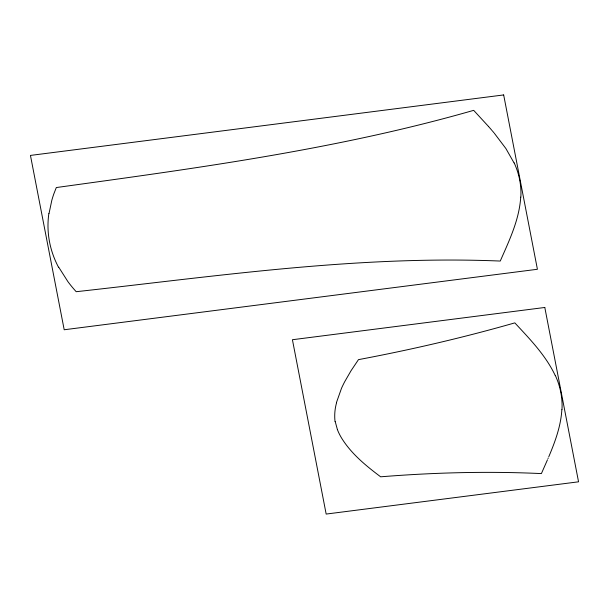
<?xml version="1.0" encoding="UTF-8"?>
<svg xmlns="http://www.w3.org/2000/svg" width="609" height="609" viewBox="0 0 609 609"><rect width="100%" height="100%" fill="white"/><g stroke="black" fill="none" stroke-linecap="round" stroke-linejoin="round"><path stroke-width="0.91" d="M520.718 197.126C519.287 219.788 509.231 240.593 500.255 261.055C358.252 255.179 216.994 276.174 76.209 291.703L75.295 290.691A134.475 116.342 4.1 0 1 67.881 281.594L58.746 267.206M561.856 409.659C560.889 426.094 555.119 441.746 548.762 456.773M49.009 213.607L51.826 200.27A134.262 116.159 4.1 0 1 53.919 193.662L56.31 187.549C196.441 168.175 337.394 149.449 473.68 110.343L488.418 126.367M336.404 402.709L341.52 388.238A155.638 134.65 4.1 0 1 344.717 381.683L351.066 370.683L358.465 359.637C411.098 349.733 463.327 337.614 514.818 322.877C529.822 339.046 545.634 355.237 555.18 375.418M548.001 458.562L548.26 457.968M547.491 459.757L541.393 473.589C487.809 471.107 434.103 472.515 380.648 476.809C365.918 465.733 351.172 453.728 341.443 437.833A65.376 56.561 4.1 0 1 337.371 429.543M488.639 126.619L491.547 129.938M491.988 130.455L492.43 130.973M492.871 131.483L493.747 132.518M494.181 133.044L505.881 148.52L514.042 162.892M337.386 429.535L335.232 421.603M58.54 267.282A113.624 98.3 4.1 0 1 48.849 213.584M514.156 162.854A93.299 80.715 4.1 0 1 520.847 197.133M555.294 375.388A93.299 80.715 4.1 0 1 561.985 409.667M335.034 421.618A65.148 56.363 4.1 0 1 336.564 402.747M503.666 94.935L30.45 155.417L64.196 329.758L537.412 269.277L503.666 94.935M544.804 307.469L292.419 339.723L326.165 514.065L578.55 481.81L544.804 307.469"/></g></svg>
